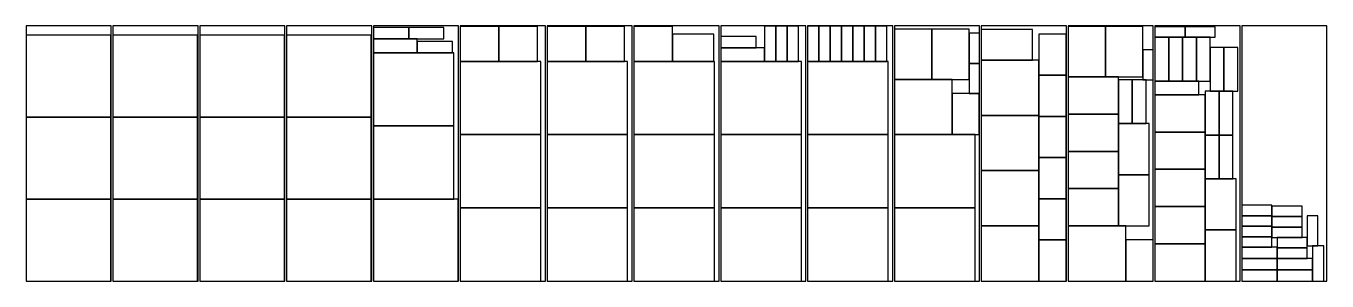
# Model space of a CAD drawing. Header units: metres. Extents: x 0 to 76400, y 0 to 15000.
import ezdxf

# ---------------------------------------------------------------- set-up
doc = ezdxf.new("R2010")
doc.units = ezdxf.units.M
for name, color, linetype in [('bin_0', 7, 'Continuous'), ('bin_1', 7, 'Continuous'), ('bin_10', 7, 'Continuous'), ('bin_11', 7, 'Continuous'), ('bin_12', 7, 'Continuous'), ('bin_13', 7, 'Continuous'), ('bin_14', 7, 'Continuous'), ('bin_2', 7, 'Continuous'), ('bin_3', 7, 'Continuous'), ('bin_4', 7, 'Continuous'), ('bin_5', 7, 'Continuous'), ('bin_6', 7, 'Continuous'), ('bin_7', 7, 'Continuous'), ('bin_8', 7, 'Continuous'), ('bin_9', 7, 'Continuous'), ('type_0', 7, 'Continuous'), ('type_1', 7, 'Continuous'), ('type_2', 7, 'Continuous'), ('type_3', 7, 'Continuous'), ('type_4', 7, 'Continuous'), ('type_5', 7, 'Continuous'), ('type_6', 7, 'Continuous'), ('type_7', 7, 'Continuous'), ('type_8', 7, 'Continuous'), ('type_9', 7, 'Continuous')]:
    doc.layers.add(name, color=color, linetype=linetype)

msp = doc.modelspace()

# ---------------------------------------------------------------- linework, layer by layer
at = {"layer": 'bin_0'}
msp.add_lwpolyline([(0, 0), (5000, 0), (5000, 15000), (0, 15000), (0, 0)], dxfattribs=at)
at = {"layer": 'bin_1'}
msp.add_lwpolyline([(5100, 0), (10100, 0), (10100, 15000), (5100, 15000), (5100, 0)], dxfattribs=at)
at = {"layer": 'bin_10'}
msp.add_lwpolyline([(51000, 0), (56000, 0), (56000, 15000), (51000, 15000), (51000, 0)], dxfattribs=at)
at = {"layer": 'bin_11'}
msp.add_lwpolyline([(56100, 0), (61100, 0), (61100, 15000), (56100, 15000), (56100, 0)], dxfattribs=at)
at = {"layer": 'bin_12'}
msp.add_lwpolyline([(61200, 0), (66200, 0), (66200, 15000), (61200, 15000), (61200, 0)], dxfattribs=at)
at = {"layer": 'bin_13'}
msp.add_lwpolyline([(66300, 0), (71300, 0), (71300, 15000), (66300, 15000), (66300, 0)], dxfattribs=at)
at = {"layer": 'bin_14'}
msp.add_lwpolyline([(71400, 0), (76400, 0), (76400, 15000), (71400, 15000), (71400, 0)], dxfattribs=at)
at = {"layer": 'bin_2'}
msp.add_lwpolyline([(10200, 0), (15200, 0), (15200, 15000), (10200, 15000), (10200, 0)], dxfattribs=at)
at = {"layer": 'bin_3'}
msp.add_lwpolyline([(15300, 0), (20300, 0), (20300, 15000), (15300, 15000), (15300, 0)], dxfattribs=at)
at = {"layer": 'bin_4'}
msp.add_lwpolyline([(20400, 0), (25400, 0), (25400, 15000), (20400, 15000), (20400, 0)], dxfattribs=at)
at = {"layer": 'bin_5'}
msp.add_lwpolyline([(25500, 0), (30500, 0), (30500, 15000), (25500, 15000), (25500, 0)], dxfattribs=at)
at = {"layer": 'bin_6'}
msp.add_lwpolyline([(30600, 0), (35600, 0), (35600, 15000), (30600, 15000), (30600, 0)], dxfattribs=at)
at = {"layer": 'bin_7'}
msp.add_lwpolyline([(35700, 0), (40700, 0), (40700, 15000), (35700, 15000), (35700, 0)], dxfattribs=at)
at = {"layer": 'bin_8'}
msp.add_lwpolyline([(40800, 0), (45800, 0), (45800, 15000), (40800, 15000), (40800, 0)], dxfattribs=at)
at = {"layer": 'bin_9'}
msp.add_lwpolyline([(45900, 0), (50900, 0), (50900, 15000), (45900, 15000), (45900, 0)], dxfattribs=at)
at = {"layer": 'type_0'}
for points in [[(56100, 12984), (59105, 12984), (59105, 14795), (56100, 14795), (56100, 12984)], [(64155, 6251), (65966, 6251), (65966, 9256), (64155, 9256), (64155, 6251)], [(64155, 3246), (65966, 3246), (65966, 6251), (64155, 6251), (64155, 3246)], [(69255, 3005), (71066, 3005), (71066, 6010), (69255, 6010), (69255, 3005)], [(69255, 0), (71066, 0), (71066, 3005), (69255, 3005), (69255, 0)]]:
    msp.add_lwpolyline(points, dxfattribs=at)
at = {"layer": 'type_1'}
for points in [[(20400, 14238), (22472, 14238), (22472, 14902), (20400, 14902), (20400, 14238)], [(22472, 14238), (24544, 14238), (24544, 14902), (22472, 14902), (22472, 14238)], [(43377, 12912), (44041, 12912), (44041, 14984), (43377, 14984), (43377, 12912)], [(44041, 12912), (44705, 12912), (44705, 14984), (44041, 14984), (44041, 12912)], [(44705, 12912), (45369, 12912), (45369, 14984), (44705, 14984), (44705, 12912)], [(45900, 12912), (46564, 12912), (46564, 14984), (45900, 14984), (45900, 12912)], [(46564, 12912), (47228, 12912), (47228, 14984), (46564, 14984), (46564, 12912)], [(47228, 12912), (47892, 12912), (47892, 14984), (47228, 14984), (47228, 12912)], [(47892, 12912), (48556, 12912), (48556, 14984), (47892, 14984), (47892, 12912)], [(48556, 12912), (49220, 12912), (49220, 14984), (48556, 14984), (48556, 12912)], [(49220, 12912), (49884, 12912), (49884, 14984), (49220, 14984), (49220, 12912)], [(49884, 12912), (50548, 12912), (50548, 14984), (49884, 14984), (49884, 12912)], [(22977, 13428), (25049, 13428), (25049, 14092), (22977, 14092), (22977, 13428)], [(40800, 13722), (42872, 13722), (42872, 14386), (40800, 14386), (40800, 13722)], [(71400, 1328), (73472, 1328), (73472, 1992), (71400, 1992), (71400, 1328)], [(75544, 0), (76208, 0), (76208, 2072), (75544, 2072), (75544, 0)], [(71400, 664), (73472, 664), (73472, 1328), (71400, 1328), (71400, 664)], [(73472, 664), (75544, 664), (75544, 1328), (73472, 1328), (73472, 664)], [(71400, 0), (73472, 0), (73472, 664), (71400, 664), (71400, 0)], [(73472, 0), (75544, 0), (75544, 664), (73472, 664), (73472, 0)]]:
    msp.add_lwpolyline(points, dxfattribs=at)
at = {"layer": 'type_2'}
for points in [[(51000, 11854), (53190, 11854), (53190, 14809), (51000, 14809), (51000, 11854)], [(53190, 11854), (55380, 11854), (55380, 14809), (53190, 14809), (53190, 11854)], [(61200, 12006), (63390, 12006), (63390, 14961), (61200, 14961), (61200, 12006)], [(63390, 12006), (65580, 12006), (65580, 14961), (63390, 14961), (63390, 12006)], [(61200, 9816), (64155, 9816), (64155, 12006), (61200, 12006), (61200, 9816)], [(66300, 8760), (69255, 8760), (69255, 10950), (66300, 10950), (66300, 8760)], [(61200, 7626), (64155, 7626), (64155, 9816), (61200, 9816), (61200, 7626)], [(66300, 6570), (69255, 6570), (69255, 8760), (66300, 8760), (66300, 6570)], [(61200, 5436), (64155, 5436), (64155, 7626), (61200, 7626), (61200, 5436)], [(66300, 4380), (69255, 4380), (69255, 6570), (66300, 6570), (66300, 4380)], [(61200, 3246), (64155, 3246), (64155, 5436), (61200, 5436), (61200, 3246)], [(66300, 2190), (69255, 2190), (69255, 4380), (66300, 4380), (66300, 2190)], [(66300, 0), (69255, 0), (69255, 2190), (66300, 2190), (66300, 0)]]:
    msp.add_lwpolyline(points, dxfattribs=at)
at = {"layer": 'type_3'}
for points in [[(59485, 12105), (61083, 12105), (61083, 14526), (59485, 14526), (59485, 12105)], [(37969, 12912), (40390, 12912), (40390, 14510), (37969, 14510), (37969, 12912)], [(59485, 9684), (61083, 9684), (61083, 12105), (59485, 12105), (59485, 9684)], [(54385, 8608), (55983, 8608), (55983, 11029), (54385, 11029), (54385, 8608)], [(59485, 7263), (61083, 7263), (61083, 9684), (59485, 9684), (59485, 7263)], [(59485, 4842), (61083, 4842), (61083, 7263), (59485, 7263), (59485, 4842)], [(59485, 2421), (61083, 2421), (61083, 4842), (59485, 4842), (59485, 2421)], [(59485, 0), (61083, 0), (61083, 2421), (59485, 2421), (59485, 0)], [(64585, 0), (66183, 0), (66183, 2421), (64585, 2421), (64585, 0)]]:
    msp.add_lwpolyline(points, dxfattribs=at)
at = {"layer": 'type_4'}
for points in [[(25500, 12912), (27769, 12912), (27769, 14974), (25500, 14974), (25500, 12912)], [(27769, 12912), (30038, 12912), (30038, 14974), (27769, 14974), (27769, 12912)], [(30600, 12912), (32869, 12912), (32869, 14974), (30600, 14974), (30600, 12912)], [(32869, 12912), (35138, 12912), (35138, 14974), (32869, 14974), (32869, 12912)], [(35700, 12912), (37969, 12912), (37969, 14974), (35700, 14974), (35700, 12912)]]:
    msp.add_lwpolyline(points, dxfattribs=at)
at = {"layer": 'type_5'}
for points in [[(20400, 13428), (22977, 13428), (22977, 14238), (20400, 14238), (20400, 13428)], [(66300, 11760), (67110, 11760), (67110, 14337), (66300, 14337), (66300, 11760)], [(67110, 11760), (67920, 11760), (67920, 14337), (67110, 14337), (67110, 11760)], [(67920, 11760), (68730, 11760), (68730, 14337), (67920, 14337), (67920, 11760)], [(68730, 11760), (69540, 11760), (69540, 14337), (68730, 14337), (68730, 11760)], [(40800, 12912), (43377, 12912), (43377, 13722), (40800, 13722), (40800, 12912)], [(69540, 11164), (70350, 11164), (70350, 13741), (69540, 13741), (69540, 11164)], [(70350, 11164), (71160, 11164), (71160, 13741), (70350, 13741), (70350, 11164)], [(64155, 9256), (64965, 9256), (64965, 11833), (64155, 11833), (64155, 9256)], [(64965, 9256), (65775, 9256), (65775, 11833), (64965, 11833), (64965, 9256)], [(66300, 10950), (68877, 10950), (68877, 11760), (66300, 11760), (66300, 10950)], [(69255, 8587), (70065, 8587), (70065, 11164), (69255, 11164), (69255, 8587)], [(70065, 8587), (70875, 8587), (70875, 11164), (70065, 11164), (70065, 8587)], [(69255, 6010), (70065, 6010), (70065, 8587), (69255, 8587), (69255, 6010)], [(70065, 6010), (70875, 6010), (70875, 8587), (70065, 8587), (70065, 6010)]]:
    msp.add_lwpolyline(points, dxfattribs=at)
at = {"layer": 'type_6'}
for points in [[(20400, 9124), (25131, 9124), (25131, 13428), (20400, 13428), (20400, 9124)], [(25500, 8608), (30231, 8608), (30231, 12912), (25500, 12912), (25500, 8608)], [(30600, 8608), (35331, 8608), (35331, 12912), (30600, 12912), (30600, 8608)], [(35700, 8608), (40431, 8608), (40431, 12912), (35700, 12912), (35700, 8608)], [(40800, 8608), (45531, 8608), (45531, 12912), (40800, 12912), (40800, 8608)], [(45900, 8608), (50631, 8608), (50631, 12912), (45900, 12912), (45900, 8608)], [(20400, 4820), (25131, 4820), (25131, 9124), (20400, 9124), (20400, 4820)], [(25500, 4304), (30231, 4304), (30231, 8608), (25500, 8608), (25500, 4304)], [(30600, 4304), (35331, 4304), (35331, 8608), (30600, 8608), (30600, 4304)], [(35700, 4304), (40431, 4304), (40431, 8608), (35700, 8608), (35700, 4304)], [(40800, 4304), (45531, 4304), (45531, 8608), (40800, 8608), (40800, 4304)], [(45900, 4304), (50631, 4304), (50631, 8608), (45900, 8608), (45900, 4304)], [(51000, 4304), (55731, 4304), (55731, 8608), (51000, 8608), (51000, 4304)], [(25500, 0), (30231, 0), (30231, 4304), (25500, 4304), (25500, 0)], [(30600, 0), (35331, 0), (35331, 4304), (30600, 4304), (30600, 0)], [(35700, 0), (40431, 0), (40431, 4304), (35700, 4304), (35700, 0)], [(40800, 0), (45531, 0), (45531, 4304), (40800, 4304), (40800, 0)], [(45900, 0), (50631, 0), (50631, 4304), (45900, 4304), (45900, 0)], [(51000, 0), (55731, 0), (55731, 4304), (51000, 4304), (51000, 0)]]:
    msp.add_lwpolyline(points, dxfattribs=at)
at = {"layer": 'type_7'}
for points in [[(55380, 12800), (55995, 12800), (55995, 14571), (55380, 14571), (55380, 12800)], [(66300, 14337), (68071, 14337), (68071, 14952), (66300, 14952), (66300, 14337)], [(68071, 14337), (69842, 14337), (69842, 14952), (68071, 14952), (68071, 14337)], [(65580, 11833), (66195, 11833), (66195, 13604), (65580, 13604), (65580, 11833)], [(55380, 11029), (55995, 11029), (55995, 12800), (55380, 12800), (55380, 11029)], [(71400, 3837), (73171, 3837), (73171, 4452), (71400, 4452), (71400, 3837)], [(71400, 3222), (73171, 3222), (73171, 3837), (71400, 3837), (71400, 3222)], [(73171, 3788), (74942, 3788), (74942, 4403), (73171, 4403), (73171, 3788)], [(75243, 2072), (75858, 2072), (75858, 3843), (75243, 3843), (75243, 2072)], [(71400, 2607), (73171, 2607), (73171, 3222), (71400, 3222), (71400, 2607)], [(73171, 3173), (74942, 3173), (74942, 3788), (73171, 3788), (73171, 3173)], [(73171, 2558), (74942, 2558), (74942, 3173), (73171, 3173), (73171, 2558)], [(71400, 1992), (73171, 1992), (73171, 2607), (71400, 2607), (71400, 1992)], [(73472, 1943), (75243, 1943), (75243, 2558), (73472, 2558), (73472, 1943)], [(73472, 1328), (75243, 1328), (75243, 1943), (73472, 1943), (73472, 1328)]]:
    msp.add_lwpolyline(points, dxfattribs=at)
at = {"layer": 'type_8'}
for points in [[(0, 9640), (4976, 9640), (4976, 14460), (0, 14460), (0, 9640)], [(5100, 9640), (10076, 9640), (10076, 14460), (5100, 14460), (5100, 9640)], [(10200, 9640), (15176, 9640), (15176, 14460), (10200, 14460), (10200, 9640)], [(15300, 9640), (20276, 9640), (20276, 14460), (15300, 14460), (15300, 9640)], [(0, 4820), (4976, 4820), (4976, 9640), (0, 9640), (0, 4820)], [(5100, 4820), (10076, 4820), (10076, 9640), (5100, 9640), (5100, 4820)], [(10200, 4820), (15176, 4820), (15176, 9640), (10200, 9640), (10200, 4820)], [(15300, 4820), (20276, 4820), (20276, 9640), (15300, 9640), (15300, 4820)], [(0, 0), (4976, 0), (4976, 4820), (0, 4820), (0, 0)], [(5100, 0), (10076, 0), (10076, 4820), (5100, 4820), (5100, 0)], [(10200, 0), (15176, 0), (15176, 4820), (10200, 4820), (10200, 0)], [(15300, 0), (20276, 0), (20276, 4820), (15300, 4820), (15300, 0)], [(20400, 0), (25376, 0), (25376, 4820), (20400, 4820), (20400, 0)]]:
    msp.add_lwpolyline(points, dxfattribs=at)
at = {"layer": 'type_9'}
for points in [[(56100, 9738), (59485, 9738), (59485, 12984), (56100, 12984), (56100, 9738)], [(51000, 8608), (54385, 8608), (54385, 11854), (51000, 11854), (51000, 8608)], [(56100, 6492), (59485, 6492), (59485, 9738), (56100, 9738), (56100, 6492)], [(56100, 3246), (59485, 3246), (59485, 6492), (56100, 6492), (56100, 3246)], [(56100, 0), (59485, 0), (59485, 3246), (56100, 3246), (56100, 0)], [(61200, 0), (64585, 0), (64585, 3246), (61200, 3246), (61200, 0)]]:
    msp.add_lwpolyline(points, dxfattribs=at)

doc.saveas('drawing.dxf')
